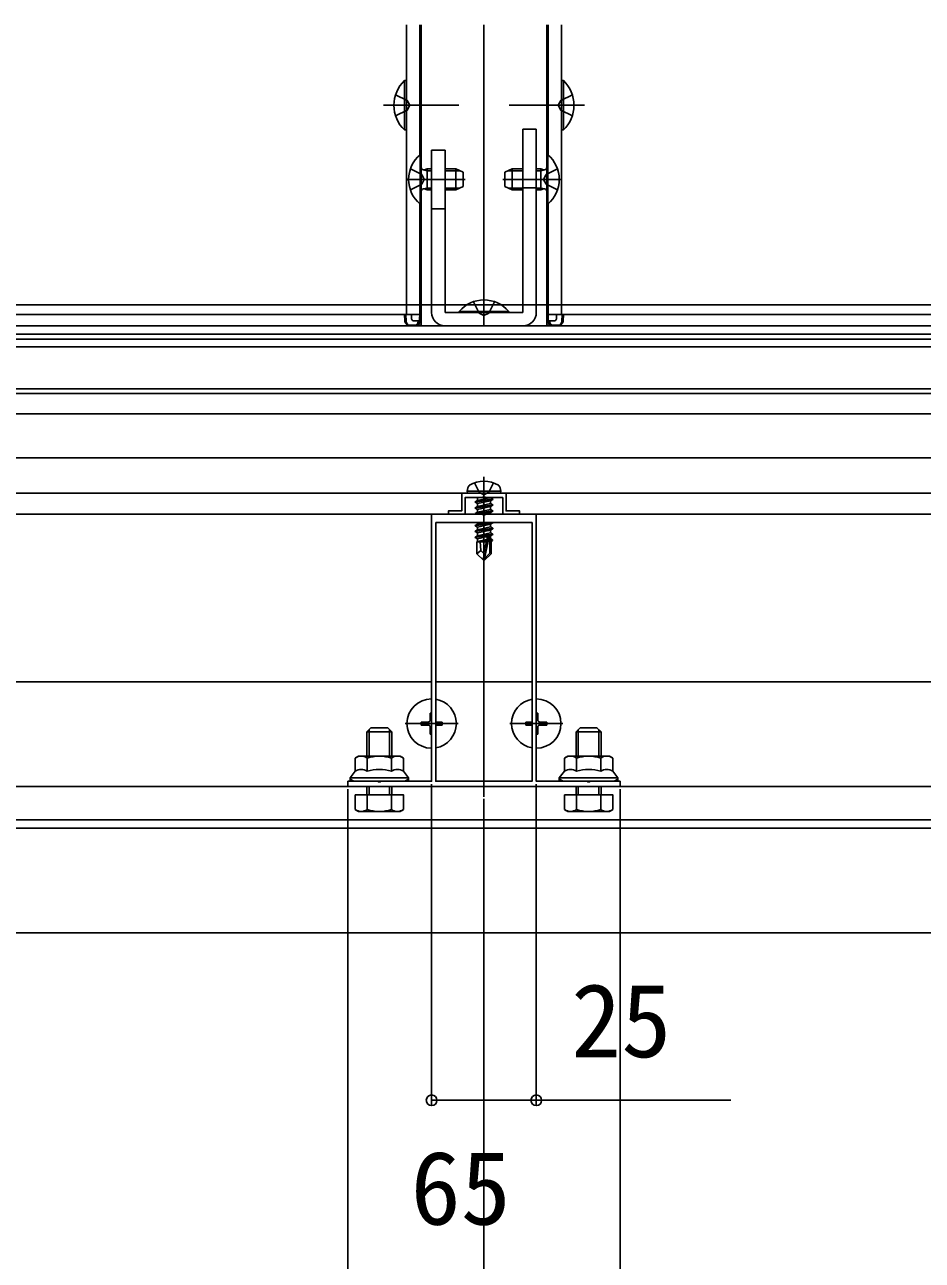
# Model space of a CAD drawing. Units: millimetres, scale not verified. Extents: x -1050 to 1050, y -1570 to 1562.
# Drawn here: x 212.8 to 427.2, y 629.8 to 925 of the extents above; entities that cross this region are included whole.
import ezdxf
from ezdxf.enums import TextEntityAlignment as Align

# ---------------------------------------------------------------- set-up
doc = ezdxf.new("R2010")
doc.units = ezdxf.units.MM
doc.header["$LTSCALE"] = 8
for name, color, linetype in [('0-2_YKK_11', 7, 'Continuous'), ('0-3_YKK_12', 2, 'Continuous'), ('0-4_YKK_13', 4, 'Continuous'), ('0-5_YKK_D', 6, 'Continuous')]:
    doc.layers.add(name, color=color, linetype=linetype)
doc.styles.add('ＭＳ ゴシック', font='')
doc.styles.get('ＭＳ ゴシック').set_extended_font_data('MS Gothic')

msp = doc.modelspace()

# ---------------------------------------------------------------- linework, layer by layer
at = {"layer": '0-2_YKK_11'}
for points in [[(317.2, 813), (327.8, 813), (327.8, 808.8), (331, 808.8), (331, 808), (327, 808), (327, 812), (322.958, 812), (322.775, 812.12), (322.225, 812.12), (322.042, 812), (318, 812), (318, 808), (314, 808), (314, 808.8), (317.2, 808.8)], [(355, 743), (290, 743), (290, 744.2), (297.042, 744.2), (297.225, 744.08), (297.775, 744.08), (297.958, 744.2), (310, 744.2), (310, 808), (322.042, 808), (322.225, 807.88), (322.775, 807.88), (322.958, 808), (335, 808), (335, 744.2), (347.042, 744.2), (347.225, 744.08), (347.775, 744.08), (347.958, 744.2), (355, 744.2)], [(311, 806), (311, 744.2), (334, 744.2), (334, 806)]]:
    msp.add_lwpolyline(points, close=True, dxfattribs=at)
at = {"layer": '0-3_YKK_12'}
for p, q in [((304, 924.95), (304, 855.697)), ((307.2, 924.95), (307.2, 893.853)), ((307.5, 924.95), (307.5, 853)), ((322.5, 924.95), (322.5, 852.997)), ((337.5, 924.95), (337.5, 853)), ((337.8, 924.95), (337.8, 893.853)), ((341, 924.95), (341, 855.697)), ((307.2, 882.141), (307.2, 855.697)), ((337.8, 882.141), (337.8, 855.697)), ((-481.216, 858), (860, 858)), ((304, 855.697), (91, 855.697)), ((307.5, 855.697), (304, 855.697)), ((341, 855.697), (337.5, 855.697)), ((554, 855.697), (341, 855.697)), ((753.982, 853), (-108.982, 853)), ((753.355, 851), (-108.355, 851)), ((307.5, 853), (337.5, 853)), ((753.144, 849.8), (-108.144, 849.8)), ((752.826, 848), (-107.826, 848)), ((-122.5, 838), (767.5, 838)), ((767.5, 836.88), (-122.5, 836.88)), ((767.5, 832), (-122.5, 832)), ((767.5, 821.5), (-122.5, 821.5)), ((322.5, 740.5), (322.5, 810.5)), ((740.987, 808), (-96.45, 808)), ((310, 768), (85, 768)), ((334, 768), (311, 768)), ((560, 768), (335, 768)), ((642.5, 743), (2.5, 743)), ((642.5, 735), (2.5, 735)), ((642.5, 733), (2.5, 733))]:
    msp.add_line(p, q, dxfattribs=at)
for points in [[(-122.5, 838), (-122.5, 813), (767.5, 813)], [(785, 708), (705.976, 708), (-60.976, 708), (-140, 708)]]:
    msp.add_lwpolyline(points, dxfattribs=at)
at = {"layer": '0-4_YKK_13'}
for p, q in [((304, 899.797), (304, 911.597)), ((341, 899.797), (341, 911.597)), ((298.5, 905.697), (316.5, 905.697)), ((346.5, 905.697), (328.5, 905.697)), ((303.491, 899.797), (304, 899.797)), ((331.8, 900), (331.8, 856.2)), ((335, 900), (331.8, 900)), ((335, 856.2), (335, 900)), ((341.509, 899.797), (341, 899.797)), ((310, 895), (310, 856.2)), ((313.2, 895), (310, 895)), ((313.2, 895), (313.2, 856.2)), ((307.252, 893.9), (307.5, 893.9)), ((307.252, 893.9), (307.252, 882.1)), ((307.5, 882.1), (307.5, 893.9)), ((337.5, 893.9), (337.5, 882.1)), ((337.748, 893.9), (337.5, 893.9)), ((337.748, 882.1), (337.748, 893.9)), ((304.917, 890.5), (307.635, 889.145)), ((308.244, 888), (307.635, 889.145)), ((308.9, 890.067), (307.977, 890.26)), ((308.9, 890.5), (308.305, 890.284)), ((308.9, 890.5), (308.9, 885.5)), ((308.9, 890.5), (310, 890.5)), ((308.9, 890.067), (310, 890.067)), ((313.2, 890.5), (315.8, 890.5)), ((313.2, 890.067), (316.72, 890.067)), ((315.8, 890.5), (317.5, 889.7)), ((315.8, 890.5), (315.8, 885.5)), ((317.5, 889.7), (317.5, 886.3)), ((327.5, 889.7), (329.2, 890.5)), ((327.5, 886.3), (327.5, 889.7)), ((331.8, 890.067), (328.28, 890.067)), ((331.8, 890.5), (329.2, 890.5)), ((329.2, 885.5), (329.2, 890.5)), ((336.1, 890.5), (335, 890.5)), ((336.1, 890.067), (335, 890.067)), ((336.1, 885.5), (336.1, 890.5)), ((336.1, 890.5), (336.695, 890.284)), ((336.1, 890.067), (337.023, 890.26)), ((336.756, 888), (337.365, 889.145)), ((340.083, 890.5), (337.365, 889.145)), ((304, 888), (318, 888)), ((304.917, 885.5), (307.635, 886.855)), ((316.8, 888), (306.8, 888)), ((308.244, 888), (307.635, 886.855)), ((308.9, 885.933), (307.977, 885.74)), ((308.9, 885.5), (308.305, 885.716)), ((308.9, 885.933), (310, 885.933)), ((313.2, 885.933), (316.72, 885.933)), ((317.5, 886.3), (315.8, 885.5)), ((341, 888), (327, 888)), ((329.2, 885.5), (327.5, 886.3)), ((328.2, 888), (338.2, 888)), ((331.8, 885.933), (328.28, 885.933)), ((335, 886), (331.8, 886)), ((336.1, 885.933), (335, 885.933)), ((336.1, 885.933), (337.023, 885.74)), ((336.1, 885.5), (336.695, 885.716)), ((336.756, 888), (337.365, 886.855)), ((340.083, 885.5), (337.365, 886.855)), ((308.9, 885.5), (310, 885.5)), ((313.2, 885.5), (315.8, 885.5)), ((331.8, 885.5), (329.2, 885.5)), ((336.1, 885.5), (335, 885.5)), ((307.252, 882.1), (307.5, 882.1)), ((313.2, 881), (310, 881)), ((337.748, 882.1), (337.5, 882.1)), ((322.5, 859.7), (322.5, 856.2)), ((331.8, 856.2), (313.2, 856.2)), ((316.6, 856.448), (316.6, 856.2)), ((328.4, 856.448), (316.6, 856.448)), ((316.6, 856.2), (328.4, 856.2)), ((320, 858.783), (321.355, 856.065)), ((322.5, 855.456), (321.355, 856.065)), ((322.5, 855.456), (323.645, 856.065)), ((325, 858.783), (323.645, 856.065)), ((328.4, 856.448), (328.4, 856.2)), ((303.5, 855.697), (303.595, 854.136)), ((304.594, 853.197), (306.106, 853.197)), ((305.7, 855.697), (305.2, 855.697)), ((305.7, 855.697), (307.2, 855.697)), ((306.809, 854.197), (305.7, 854.197)), ((306.106, 853.197), (307.5, 853.197)), ((306.809, 854.197), (306.805, 854.136)), ((307.108, 854.197), (307.139, 854.697)), ((307.139, 854.697), (307.2, 855.697)), ((307.5, 855.697), (307.499, 855.697)), ((337.501, 855.697), (337.5, 855.697)), ((337.5, 853.197), (338.894, 853.197)), ((337.501, 855.697), (337.596, 854.136)), ((337.8, 855.697), (337.501, 855.697)), ((337.861, 854.697), (337.892, 854.197)), ((337.892, 854.197), (337.895, 854.136)), ((338.191, 854.197), (337.892, 854.197)), ((339.3, 854.197), (338.191, 854.197)), ((338.195, 854.136), (338.191, 854.197)), ((338.894, 853.197), (340.406, 853.197)), ((339.8, 855.697), (339.3, 855.697)), ((341.201, 855.697), (339.8, 855.697)), ((339.8, 854.697), (339.8, 855.697)), ((341.201, 855.697), (341.105, 854.136)), ((331.8, 853), (313.2, 853)), ((322.5, 816.9), (322.5, 796)), ((318.5, 813.5), (318.641, 814.302)), ((326.5, 813.5), (318.5, 813.5)), ((318.5, 813.5), (318.588, 813)), ((326.412, 813), (318.588, 813)), ((320.833, 812), (320.95, 811.932)), ((320.95, 811.932), (321.175, 812)), ((324.05, 811.968), (320.95, 811.268)), ((320.95, 811.932), (320.95, 811.268)), ((324.05, 812), (324.05, 811.968)), ((324.6, 811.65), (324.05, 811.968)), ((326.5, 813.5), (326.358, 814.302)), ((326.5, 813.5), (326.412, 813)), ((320.4, 810.95), (324.6, 811.65)), ((324.6, 811.55), (320.4, 810.85)), ((320.4, 810.95), (320.95, 811.268)), ((320.4, 810.95), (320.4, 810.85)), ((320.4, 810.85), (320.95, 810.532)), ((320.4, 809.55), (324.6, 810.25)), ((324.6, 810.15), (320.4, 809.45)), ((320.4, 809.55), (320.95, 809.868)), ((320.4, 809.55), (320.4, 809.45)), ((320.4, 809.45), (320.95, 809.132)), ((320.4, 808.15), (324.6, 808.85)), ((324.05, 811.232), (320.95, 810.532)), ((324.05, 810.568), (320.95, 809.868)), ((320.95, 810.532), (320.95, 809.868)), ((324.05, 809.168), (320.95, 808.468)), ((320.95, 809.132), (320.95, 808.468)), ((324.6, 811.55), (324.05, 811.232)), ((324.05, 811.232), (324.05, 810.568)), ((324.6, 810.25), (324.05, 810.568)), ((324.05, 809.832), (324.05, 809.168)), ((324.6, 808.85), (324.05, 809.168)), ((324.6, 811.65), (324.6, 811.55)), ((324.6, 810.25), (324.6, 810.15)), ((324.6, 808.85), (324.6, 808.75)), ((324.6, 808.75), (320.4, 808.05)), ((320.4, 808.15), (320.95, 808.468)), ((320.4, 808.15), (320.4, 808.05)), ((320.4, 808.05), (320.487, 808)), ((320.4, 805.35), (324.3, 806)), ((324.6, 805.95), (320.4, 805.25)), ((322.422, 806), (320.95, 805.668)), ((320.95, 806), (320.95, 805.668)), ((324.05, 808.432), (324.05, 808)), ((324.6, 806), (324.6, 805.95)), ((320.4, 805.35), (320.95, 805.668)), ((320.4, 805.35), (320.4, 805.25)), ((320.4, 805.25), (320.95, 804.932)), ((320.4, 803.95), (324.6, 804.65)), ((324.6, 804.55), (320.4, 803.85)), ((320.4, 803.95), (320.95, 804.268)), ((320.4, 803.95), (320.4, 803.85)), ((320.4, 803.85), (320.95, 803.532)), ((320.4, 802.55), (323.426, 803.054)), ((323.398, 802.95), (320.4, 802.45)), ((324.05, 804.968), (320.95, 804.268)), ((320.95, 804.932), (320.95, 804.268)), ((324.05, 803.568), (320.95, 802.868)), ((320.95, 803.532), (320.95, 802.868)), ((323.41, 803.007), (322.5, 798.622)), ((323.832, 803.123), (322.65, 797.424)), ((323.832, 803.122), (324.6, 803.25)), ((324.6, 803.15), (323.887, 803.031)), ((323.9, 802.952), (323.9, 798.674)), ((324.05, 805.632), (324.05, 804.968)), ((324.6, 804.65), (324.05, 804.968)), ((324.05, 804.232), (324.05, 803.568)), ((324.6, 803.25), (324.05, 803.568)), ((324.6, 804.65), (324.6, 804.55)), ((324.6, 803.25), (324.6, 803.15)), ((320.4, 802.55), (320.95, 802.868)), ((320.4, 802.55), (320.4, 802.45)), ((320.4, 802.45), (320.95, 802.132)), ((320.8, 801.4), (320.95, 801.468)), ((320.8, 801.4), (320.8, 798.55)), ((323.076, 801.4), (320.8, 801.4)), ((323.34, 802.672), (320.95, 802.132)), ((320.95, 802.132), (320.95, 801.468)), ((323.195, 801.975), (320.95, 801.468)), ((323.135, 801.683), (321.417, 801.4)), ((323.08, 801.416), (322.996, 801.4)), ((324.05, 802.168), (323.897, 802.133)), ((324.5, 801.908), (323.9, 801.809)), ((324.5, 801.692), (323.9, 801.576)), ((324.2, 801.4), (323.9, 801.4)), ((324.05, 802.832), (324.05, 802.168)), ((324.5, 801.908), (324.05, 802.168)), ((324.5, 801.692), (324.2, 801.519)), ((324.2, 801.519), (324.2, 798.55)), ((324.5, 801.908), (324.5, 801.692)), ((321.757, 799.353), (320.8, 798.55)), ((322.35, 797), (320.8, 798.55)), ((322.5, 798.622), (322.35, 797)), ((322.35, 797), (322.65, 797)), ((322.5, 798.622), (322.5, 797)), ((323.9, 798.674), (322.65, 797.424)), ((322.65, 797), (324.2, 798.55)), ((322.65, 797.424), (322.65, 797)), ((310, 751.7), (310, 764.3)), ((335, 751.7), (335, 764.3)), ((309.65, 760.5), (310, 760.5)), ((309.65, 760.5), (309.65, 758.85)), ((335, 760.5), (335.35, 760.5)), ((335.35, 760.5), (335.35, 758.85)), ((300.5, 756), (294.5, 756)), ((295.04, 750.2), (295.04, 756.54)), ((299.96, 750.2), (299.96, 756.54)), ((303.7, 758), (316.3, 758)), ((307.5, 758.35), (307.5, 757.65)), ((307.5, 758.35), (309.15, 758.35)), ((307.5, 757.65), (309.15, 757.65)), ((309.65, 757.15), (309.65, 755.5)), ((311, 758.35), (312.5, 758.35)), ((311, 757.65), (312.5, 757.65)), ((312.5, 758.35), (312.5, 757.65)), ((328.7, 758), (341.3, 758)), ((332.5, 758.35), (332.5, 757.65)), ((332.5, 758.35), (334, 758.35)), ((332.5, 757.65), (334, 757.65)), ((335.35, 757.15), (335.35, 755.5)), ((335.85, 758.35), (337.5, 758.35)), ((335.85, 757.65), (337.5, 757.65)), ((337.5, 758.35), (337.5, 757.65)), ((350.5, 756), (344.5, 756)), ((345.04, 750.2), (345.04, 756.54)), ((349.96, 750.2), (349.96, 756.54)), ((309.65, 755.5), (310, 755.5)), ((335, 755.5), (335.35, 755.5)), ((292.5, 750.2), (291.726, 749.753)), ((291.726, 746.6), (291.726, 749.753)), ((297.5, 750.2), (292.5, 750.2)), ((294.613, 746.6), (294.613, 749.753)), ((297.5, 750.2), (302.5, 750.2)), ((300.387, 746.6), (300.387, 749.753)), ((302.5, 750.2), (303.274, 749.753)), ((303.274, 746.6), (303.274, 749.753)), ((342.5, 750.2), (341.726, 749.753)), ((341.726, 746.6), (341.726, 749.753)), ((347.5, 750.2), (342.5, 750.2)), ((344.613, 746.6), (344.613, 749.753)), ((347.5, 750.2), (352.5, 750.2)), ((350.387, 746.6), (350.387, 749.753)), ((352.5, 750.2), (353.274, 749.753)), ((353.274, 746.6), (353.274, 749.753)), ((290.5, 744.2), (290.5, 745)), ((297.5, 744.2), (290.5, 744.2)), ((297.5, 744.2), (304.5, 744.2)), ((304.5, 744.2), (304.5, 745)), ((340.5, 744.2), (340.5, 745)), ((347.5, 744.2), (340.5, 744.2)), ((347.5, 744.2), (354.5, 744.2)), ((354.5, 744.2), (354.5, 745)), ((291.726, 741), (291.726, 737.447)), ((294.5, 741), (294.5, 743)), ((294.613, 741), (294.613, 737.447)), ((295.04, 741), (295.04, 743)), ((299.96, 741), (299.96, 743)), ((300.387, 741), (300.387, 737.447)), ((300.5, 741), (300.5, 743)), ((341.726, 741), (341.726, 737.447)), ((344.5, 741), (344.5, 743)), ((344.613, 741), (344.613, 737.447)), ((345.04, 741), (345.04, 743)), ((349.96, 741), (349.96, 743)), ((350.387, 741), (350.387, 737.447)), ((350.5, 741), (350.5, 743)), ((292.5, 737), (291.726, 737.447)), ((302.5, 737), (292.5, 737)), ((302.5, 737), (303.274, 737.447)), ((342.5, 737), (341.726, 737.447)), ((352.5, 737), (342.5, 737)), ((352.5, 737), (353.274, 737.447))]:
    msp.add_line(p, q, dxfattribs=at)
for points in [[(303.491, 899.797), (303.491, 911.597), (304, 911.597)], [(341.509, 899.797), (341.509, 911.597), (341, 911.597)], [(301.389, 908.197), (304.167, 906.842), (304.776, 905.697)], [(343.611, 908.197), (340.833, 906.842), (340.224, 905.697)], [(301.389, 903.197), (304.167, 904.552), (304.776, 905.697)], [(343.611, 903.197), (340.833, 904.552), (340.224, 905.697)], [(303.895, 854.136), (303.799, 855.697), (303.5, 855.697)], [(305.2, 854.697), (305.2, 855.697), (303.799, 855.697)], [(307.105, 854.136), (307.108, 854.197), (306.809, 854.197)], [(307.404, 854.136), (307.499, 855.697), (307.2, 855.697)], [(337.861, 854.697), (337.8, 855.697), (339.3, 855.697)], [(341.405, 854.136), (341.5, 855.697), (341.201, 855.697)], [(320.242, 815.495), (321.355, 813.263), (322.5, 812.654)], [(324.758, 815.495), (323.645, 813.263), (322.5, 812.654)], [(324.6, 810.15), (324.05, 809.832), (320.95, 809.132)], [(324.6, 805.95), (324.05, 805.632), (320.95, 804.932)], [(324.6, 808.75), (324.05, 808.432), (322.098, 807.992)], [(324.6, 804.55), (324.05, 804.232), (320.95, 803.532)], [(324.6, 803.15), (324.05, 802.832), (323.9, 802.799)], [(322.5, 798.622), (321.757, 799.353), (321.6, 801.4)], [(294.5, 750.2), (294.5, 756), (295.5, 757)], [(300.5, 750.2), (300.5, 756), (299.5, 757), (295.5, 757)], [(344.5, 750.2), (344.5, 756), (345.5, 757)], [(350.5, 750.2), (350.5, 756), (349.5, 757), (345.5, 757)], [(297.5, 745), (290.5, 745), (291.726, 746.6)], [(297.5, 745), (304.5, 745), (303.274, 746.6)], [(347.5, 745), (340.5, 745), (341.726, 746.6)], [(347.5, 745), (354.5, 745), (353.274, 746.6)], [(291.726, 741), (303.274, 741), (303.274, 737.447)], [(341.726, 741), (353.274, 741), (353.274, 737.447)]]:
    msp.add_lwpolyline(points, dxfattribs=at)
for centre, radius, start, end in [((309.232, 905.697), 8.232, 134.2189, 225.7811), ((335.768, 905.697), 8.232, 314.2189, 45.7811), ((312.2, 888), 7.7, 129.98312, 230.01688), ((332.8, 888), 7.7, 309.98312, 50.01688), ((308.1, 890.848), 0.6, 180, 289.96957), ((336.9, 890.848), 0.6, 250.03043, 0), ((308.1, 885.152), 0.6, 70.03043, 180), ((336.9, 885.152), 0.6, 0, 109.96957), ((322.5, 851.5), 7.7, 39.98312, 140.01688), ((313.2, 856.2), 3.2, 180, 270), ((331.8, 856.2), 3.2, 270, 0), ((304.594, 854.197), 1, 183.5, 270), ((305.7, 854.697), 0.5, 180, 270), ((306.106, 854.197), 1, 270, 356.5), ((338.894, 854.197), 1, 183.5, 270), ((339.3, 854.697), 0.5, 270, 0), ((340.406, 854.197), 1, 270, 356.5), ((319.528, 814.146), 0.9, 122.05588, 170), ((322.5, 809.4), 6.5, 57.94412, 122.05588), ((325.472, 814.146), 0.9, 10, 57.94412), ((323.652, 802.952), 0.248, 0, 167.19096), ((310, 758), 5.9, 90, 270), ((310, 758), 5.9, 279.75826, 80.24174), ((335, 758), 5.9, 99.75826, 260.24174), ((335, 758), 5.9, 270, 90), ((309.15, 758.85), 0.5, 270, 0), ((335.85, 758.85), 0.5, 180, 270), ((309.15, 757.15), 0.5, 0, 90), ((335.85, 757.15), 0.5, 90, 180), ((293.17, 747.644), 2.556, 55.61575, 124.38425), ((297.5, 740.647), 9.553, 90, 107.58795), ((297.5, 740.647), 9.553, 72.41205, 90), ((301.83, 747.644), 2.556, 55.61575, 124.38425), ((343.17, 747.644), 2.556, 55.61575, 124.38425), ((347.5, 740.647), 9.553, 90, 107.58795), ((347.5, 740.647), 9.553, 72.41205, 90), ((351.83, 747.644), 2.556, 55.61575, 124.38425), ((293.17, 744.491), 2.556, 55.61575, 124.38425), ((297.5, 737.493), 9.553, 90, 107.58795), ((297.5, 737.493), 9.553, 72.41205, 90), ((301.83, 744.491), 2.556, 55.61575, 124.38425), ((343.17, 744.491), 2.556, 55.61575, 124.38425), ((347.5, 737.493), 9.553, 90, 107.58795), ((347.5, 737.493), 9.553, 72.41205, 90), ((351.83, 744.491), 2.556, 55.61575, 124.38425), ((293.17, 739.556), 2.556, 235.61575, 304.38425), ((297.5, 746.553), 9.553, 252.41205, 287.58795), ((301.83, 739.556), 2.556, 235.61575, 304.38425), ((343.17, 739.556), 2.556, 235.61575, 304.38425), ((347.5, 746.553), 9.553, 252.41205, 287.58795), ((351.83, 739.556), 2.556, 235.61575, 304.38425)]:
    msp.add_arc(centre, radius, start, end, dxfattribs=at)
for centre, major_axis, ratio, start_param, end_param in [((304.594, 854.197), (0, -1), 0.7, 4.7734755, 6.2831853), ((306.106, 854.197), (0, -1), 0.7, 0, 1.5097098), ((306.106, 854.197), (1.3, 0), 0.769231, 4.712389, 6.2220988), ((338.894, 854.197), (1.3, 0), 0.769231, 3.2026792, 4.712389), ((338.894, 854.197), (0, -1), 0.7, 4.7734755, 6.2831853), ((340.406, 854.197), (0, -1), 0.7, 0, 1.5097098), ((292, 745), (1.5, 0), 0.533333, 3.1415927, 4.712389), ((303, 745), (1.5, 0), 0.533333, 4.712389, 6.2831853), ((342, 745), (1.5, 0), 0.533333, 3.1415927, 4.712389), ((353, 745), (1.5, 0), 0.533333, 4.712389, 6.2831853)]:
    msp.add_ellipse(centre, major_axis=major_axis, ratio=ratio, start_param=start_param, end_param=end_param, dxfattribs=at)
at = {"layer": '0-5_YKK_D'}
for p, q in [((290, 742.3), (290, 627)), ((310, 743.5), (310, 667)), ((335, 743.5), (335, 667)), ((355, 742.3), (355, 627)), ((322.5, 548.784), (322.5, 740))]:
    msp.add_line(p, q, dxfattribs=at)
msp.add_lwpolyline([(310, 668), (335, 668), (381.464, 668)], dxfattribs=at)
for centre in [(310, 668), (335, 668)]:
    msp.add_circle(centre, 1.275, dxfattribs=at)

# ---------------------------------------------------------------- texts
at = {"layer": '0-5_YKK_D', "style": 'ＭＳ ゴシック'}
for s, p in [('25', (343.327, 673)), ('65', (304.977, 633))]:
    msp.add_text(s, height=17.6, dxfattribs=at).set_placement(p, align=Align.BOTTOM_LEFT)

doc.saveas('drawing.dxf')
